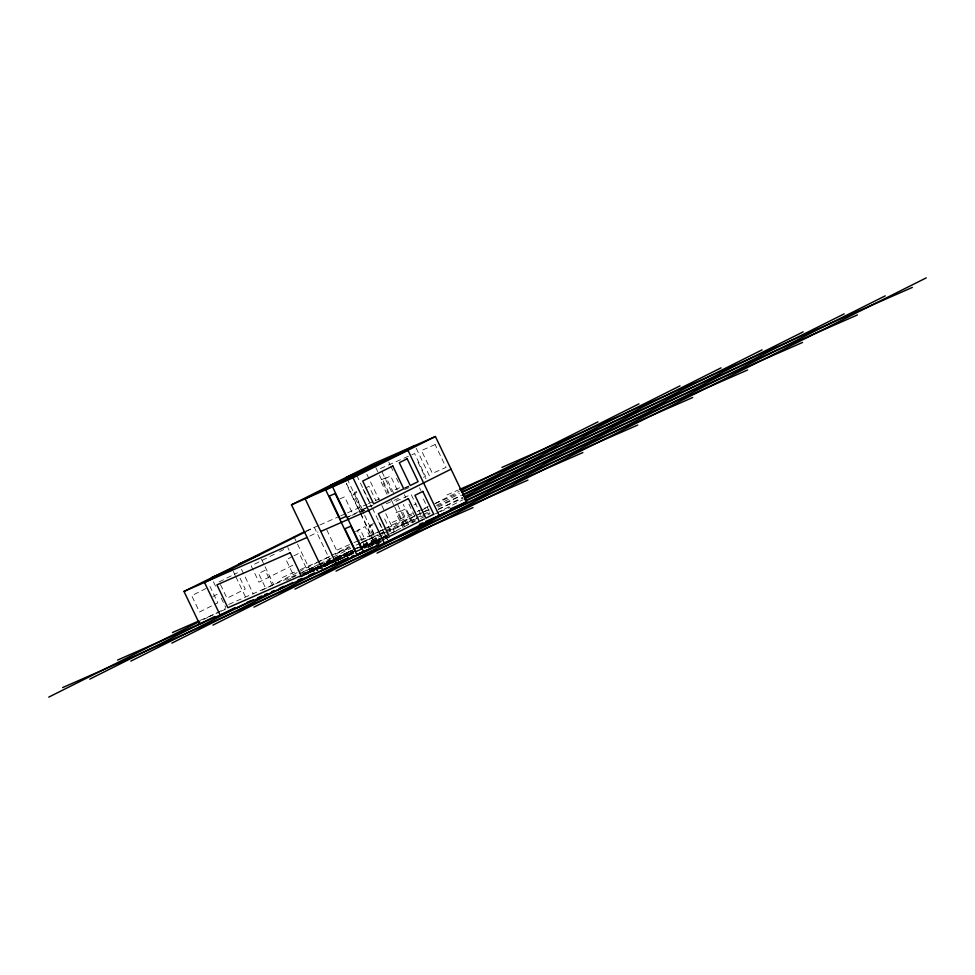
<?xml version="1.0" encoding="UTF-8"?>
<svg xmlns="http://www.w3.org/2000/svg" width="975" height="975" viewBox="0 0 975 975"><rect width="100%" height="100%" fill="white"/><g stroke="black" fill="none" stroke-linecap="round" stroke-linejoin="round"><path stroke-width="0.73" stroke-dasharray="4.88 3.66" d="M306.808 573.751L311.049 571.947M331.281 562.673L322.774 566.792M303.871 573.873L303.127 574.251M310.184 571.63L302.981 575.201M327.734 562.673L328.343 562.465M302.701 575.993L303.091 575.798M327.551 563.538L332.524 560.978M346.759 554.044L347.502 553.654M338.52 559.211L339.276 558.821M349.55 553.52L348.623 553.971M369.159 545.257L378.714 540.564M315.827 568.681L320.373 566.524M310.342 571.557L310.94 571.253M336.85 558.809L347.124 553.849M321.628 567.535L319.763 568.462L321.726 567.487M324.687 565.987L328.148 564.391M336.363 560.15L339.044 558.943M344.394 556.14L355.461 550.4M352.072 553.971L350.72 554.617M349.976 554.763L353.23 553.178M303.798 573.909L306.028 572.922M338.605 559.163L336.972 559.991M332.024 563.136L332.694 562.794M376.143 541.149L376.825 540.796M368.587 545.537L369.257 545.196M332.402 562.941L333.17 562.612M370.073 544.257L371.085 543.794M312.012 571.265L311.842 571.35M328.307 563.16L329.855 562.368M347.161 553.824L344.48 555.055M349.464 553.568L352.999 551.935M363.37 546.756L364.126 546.366M369.342 545.159L371.499 544.208M356.838 492.399L353.303 494.167L361.908 512.119M365.467 488.073L369.001 486.306L375.753 500.407M306.211 531.472L314.34 527.39L329.977 560.028L319.13 565.463M309.818 536.079L317.96 532.009M346.332 517.786L365.954 507.951M366.771 507.536L372.487 504.672M404.747 488.512L408.805 486.464M206.078 588.461L191.697 595.676L199.509 611.995L217.815 602.818L210.003 586.499M219.156 581.904L237.461 572.739M274.243 554.3L251.184 565.853L259.009 582.173L294.267 564.501M279.667 551.582L283.737 549.547M362.59 511.229L359.97 512.533L346.296 483.978M212.855 596.468L218.083 593.848M292.61 556.493L286.077 559.772L294.06 576.432M293.926 555.835L299.154 553.215L307.759 571.167M372.474 525.038L368.94 526.805L376.923 543.477M203.714 619.454L207.797 617.407M209.15 616.724L225.469 608.546M262.165 590.155L297.509 572.447M298.874 571.764L316.546 562.904M317.899 562.222L330.135 556.091M331.5 555.409L349.172 546.548M361.396 540.418L376.35 532.923M377.715 532.24L383.151 529.523M384.516 528.84L413.059 514.532M421.212 510.437L428.013 507.037M434.801 503.624L459.274 491.363M286.687 580.442L290.708 578.419M291.83 577.858L318.167 564.659M319.52 563.977L331.756 557.846M333.109 557.164L350.781 548.316M358.946 544.221L377.971 534.69M379.336 534.008L384.772 531.278M386.124 530.595L421.468 512.887M422.833 512.204L429.634 508.792M436.422 505.391L459.53 493.801M308.965 569.363L312.89 567.401L309.952 568.681M301.848 574.117L317.923 566.061M314.425 568.401L303.956 573.641L311.781 570.217M335.339 557.919L339.263 555.957M306.357 572.617L303.688 573.958L305.723 573.081M309.904 570.911L307.283 572.301M312.427 569.632L311.22 570.278M312.963 569.351L313.633 569.01M316.948 567.389L314.133 568.681L318.691 566.512M305.821 573.032L308.527 571.667M309.343 571.204L313.243 569.278M313.767 568.986L320.288 565.829M309.16 571.533L326.808 562.807L324.858 563.66M332.914 560.101L331.451 560.832M347.076 552.654L351 550.68M301.994 575.555L357.837 547.341M363.285 544.623L385.028 533.715M386.393 533.033L414.936 518.724M416.301 518.042L421.736 515.324M423.089 514.642L429.89 511.229M438.043 507.146L461.151 495.568M322.774 565.305L323.968 564.683M324.224 564.501L333.072 560.028M299.642 577.102L316.619 568.827L300.934 576.7M321.86 565.963L341.469 556.384L334.279 559.857M323.822 565.098L332.317 560.966M342.883 555.847L345.321 554.629M305.504 574.531L308.77 572.886M309.099 572.825L319.751 567.438M304.895 575.018L307.43 573.775L306.869 574.043M332.95 560.954L330.452 562.209M336.204 559.504L346.661 554.263L338.849 557.688M325.431 565.695L324.565 566.036M325.76 565.512L330.062 563.392M330.683 563.197L332.731 562.014M353.462 551.631L347.063 554.921M325.357 565.987L333.45 561.893M335.156 561.198L343.005 557.261L341.055 558.114M350.208 553.532L352.816 552.216L345.004 555.653M360.007 548.742L367.843 544.806L365.893 545.671M324.114 566.816L330.915 563.416M334.169 561.868L354.023 551.826M362.932 547.45L379.848 538.883M381.213 538.2L402.955 527.304M404.32 526.622L415.192 521.174M420.627 518.444L430.146 513.679M438.299 509.584L462.772 497.323M336.497 560.844L337.984 560.138M340.421 558.943L341.104 558.614M341.859 558.236L343.931 557.115M344.212 557.03L346.454 555.994M346.576 555.835L351.975 553.252M363.821 547.207L365.235 546.548M365.272 546.5L371.304 543.55M371.414 543.38L374.497 541.844M338.727 559.955L353.754 552.545M362.907 547.962L380.555 539.236L364.857 547.097L366.819 546.244M340.019 559.553L355.046 552.143M383.918 537.847L386.356 536.628M349.806 554.897L346.454 556.762L349.148 555.409M378.422 540.638L381.847 538.834M383.138 538.237L385.844 536.884M373.998 542.953L370.573 544.525M374.705 542.539L377.532 541.235L372.694 543.294M379.238 540.272L380.14 539.845M383.857 537.944L387.709 536.262L383.784 538.224M385.308 537.286L387.794 536.043M379.86 540.199L369.428 544.94M374.729 543.843L380.092 541.149M385.454 538.468L388.123 537.128M420.274 521.016L424.296 518.992M367.88 547.462L383.76 539.492M384.869 538.943L388.269 537.237M420.383 521.138L424.442 519.102M437.202 512.704L463.028 499.761M368.672 547.146L372.596 545.183M381.091 540.93L372.279 545.159M375.607 545.171L379.531 543.209M316.266 568.449L318.13 567.511M308.636 572.423L310.501 571.484M318.008 567.706L318.727 567.352M329.733 562.563L327.758 563.44M345.199 554.824L346.929 553.946M344.163 556.25L346.466 555.226M361.81 547.536L363.882 546.487L362.968 546.89M349.793 554.227L349.074 554.58M374.522 541.966L376.582 540.918L373.766 542.197M349.672 554.422L351.743 553.373L348.928 554.653M369.025 545.305L370.89 544.367M331.159 562.807L331.622 562.624M346.478 555.214L344.37 556.152M369.159 544.598L369.379 544.477M385.722 536.945L387.904 535.982M302.847 575.153L303.505 574.921M308.307 572.447L306.211 573.471L306.772 573.202M323.261 565.013L324.188 564.549M303.274 575.055L302.603 575.372M339.166 557.773L340.092 557.322M314.352 570.217L315.242 569.766M351.804 552.459L352.523 552.118M352.304 552.252L351.609 552.581M326.759 565.037L327.685 564.574M339.641 559.382L340.385 559.004M351.207 554.312L351.975 553.922M319.312 568.705L319.849 568.437M317.302 567.377L316.692 567.645M376.959 541.235L377.508 540.979M305.199 574.238L304.931 574.36M346.247 556.237L345.869 556.42M380.396 468.548L410.499 455.349M411.864 454.752L414.594 453.546L425.539 476.385L422.809 477.592M339.885 498.883L344.577 496.836L353.182 514.776M356.692 491.522L354.352 492.546L362.944 510.498M399.555 487.793L391.341 491.388L381.688 471.23M306.138 530.985L318.508 525.562M319.898 524.952L339.3 516.445M340.689 515.836L346.235 513.398M347.624 512.789L367.027 504.282M368.416 503.673L373.961 501.235M375.351 500.638L379.507 498.81M404.467 487.866L408.622 486.038M404.54 489.56L410.012 487.159M362.03 509.913L372.974 505.111M347.319 517.347L349.659 516.323M351.804 515.385L363.931 510.071M361.225 511.985L365.003 510.327M386.21 503.77L400.043 497.701M413.912 504.928L416.264 503.904M355.522 531.521L360.214 529.462L368.818 547.414M373.498 523.636L369.988 525.184L378.58 543.136M447.05 494.922L458.189 490.035M392.133 522.442L415.789 512.07M417.178 511.461L422.748 509.023M424.137 508.414L428.305 506.586M435.264 503.527L458.908 493.155M337.216 549.973L352.523 543.258M353.913 542.648L358.081 540.82M359.482 540.211L378.958 531.668M380.347 531.058L385.905 528.621M387.307 527.999L416.52 515.19M417.909 514.581L423.467 512.143M424.868 511.534L429.037 509.706M437.385 506.037L461.029 495.666M350.147 547.231L337.703 552.691L326.759 529.839M362.59 541.771L377.8 535.104M379.19 534.495L384.711 532.07M386.1 531.46L410.987 520.553L403.26 504.416M282.299 577.492L298.996 570.18M300.385 569.558L329.599 556.749M335.168 554.312L350.464 547.597M356.033 545.159L360.202 543.331M361.603 542.722L381.079 534.178M382.468 533.569L388.026 531.119M389.427 530.51L425.587 514.654M426.989 514.044L429.768 512.826M438.116 509.157L463.149 498.176M415.24 520.406L406.977 524.026L396.033 501.187L411.182 494.532L422.126 517.384M392.035 532.679L393.997 531.826M228.772 604.415L301.117 572.678M302.506 572.069L334.498 558.041M335.741 557.493L355.375 548.888M356.497 548.389L362.322 545.842M363.261 545.427L379.019 538.517M384.053 536.311L396.618 530.802M420.103 520.504L424.283 518.663M434.667 514.105L438.847 512.277M440.237 511.668L449.975 507.402M336.728 557.31L351.938 550.643M357.472 548.218L361.615 546.39M362.992 545.793L382.358 537.298M383.736 536.689L386.502 535.482M326.186 562.502L352.462 550.985M360.762 547.341L380.116 538.858M381.493 538.249L387.026 535.823M326.832 563.111L332.438 560.479M367.867 545.122L375.984 541.405M309.185 571.021L318.971 566.609M322.335 565.268L333.621 560.308M334.059 560.125L341.433 556.883M350.232 553.032L356.143 550.436M363.37 547.268L380.664 539.675M308.258 571.643L311.951 569.936M313.097 569.437L315.047 568.583M321.762 565.707L324.663 564.367M325.796 563.867L327.746 563.014M362.81 547.706L365.698 546.366M366.832 545.866L368.794 545.013M316.668 568.072L319.264 566.938M320.568 566.365L325.772 564.245M328.392 562.928L334.9 560.077M316.034 568.583L318.423 567.511M307.893 572.654L310.733 571.35M336.229 560.223L339.068 558.931M302.274 575.287L310.099 571.862M314.011 570.143L321.823 566.719L303.542 575.384M330.318 563.136L337.131 560.003M343.029 557.566L351.134 553.861M200.289 620.344L219.765 611.8M221.154 611.191L225.335 609.363M301.592 575.92L335.229 561.161M336.619 560.552L353.864 553.008M364.443 548.352L389.488 537.359M329.294 563.891L331.244 563.038M339.178 559.553L340.86 558.821M341.993 558.322L343.943 557.456M347.856 555.75L352.597 553.666M320.153 568.096L327.978 564.671M334.157 561.953L341.969 558.699M345.893 556.81L352.402 553.958M302.908 575.884L303.859 575.469M319.52 568.608L320.47 568.193M313.28 571.789L314.23 571.374M316.205 570.57L318.155 569.717M376.959 543.843L384.711 540.442M317.277 570.558L318.155 570.168M416.191 448.244L430.523 478.152M418.007 462.174L425.99 478.835M419.555 487.829L420.859 490.547M423.394 499.054L430.146 513.155M388.732 462.004L390.037 464.722M390.695 466.087L393.949 472.875M396.557 478.323L398.507 482.393M404.369 494.642L405.673 497.36M408.927 504.16L415.447 517.749M397.3 490.035L390.548 475.934L382.7 479.871L389.452 493.972M412.937 522.673L406.185 508.572L398.336 512.497L404.479 525.318M393.534 492.997L386.161 477.616L380.299 480.188L387.051 494.288M408.562 524.343L401.798 510.242L395.935 512.813L403.309 528.206M375.802 467.598L388.184 493.435M391.438 500.236L394.046 505.672M394.704 507.037L405.125 528.791M366.856 474.228L379.238 500.065M381.834 505.501L385.101 512.302M385.747 513.654L394.217 531.338M384.638 518.944L391.389 533.045M356.753 475.361L371.743 506.634M372.389 507.999L387.38 539.273M363.114 489.255L371.707 507.207M378.751 521.893L387.343 539.845M347.039 478.64L363.98 513.996M364.638 515.361L377.666 542.551M346.332 483.222L360.019 511.778M360.665 513.143L374.997 543.051M360.628 513.898L374.961 543.806M373.742 544.513L365.138 526.573L357.301 530.497L365.893 548.45M293.828 536.384L309.465 569.022M287.796 547.499L289.1 550.217M261.385 558.992L273.756 584.829M272.525 585.646L265.151 570.253L258.619 573.532L265.992 588.912M241.52 569.351L253.244 593.824M240.069 578.175L245.273 589.046L226.968 598.223L220.46 584.634M233.269 571.399L235.231 575.482M235.877 576.834L245.651 597.236M213.403 581.758L216.011 587.194M221.228 598.077L225.786 607.596M435.118 444.551L421.444 450.548L432.388 473.387L446.062 467.391L435.118 444.551"/><path stroke-width="1.46" d="M339.032 562.319L339.3 562.209M291.476 504.806L373.852 463.515L435.411 436.52L466.684 501.784L384.308 543.075L353.035 477.811L291.476 504.806L322.749 570.082M344.382 479.152L305.151 498.81L336.424 564.074L348.599 557.98M344.333 479.907L356.107 474.008M414.887 445.514L332.512 486.805L363.785 552.082M353.035 477.811L435.411 436.52M199.631 624.073L183.995 591.435L304.773 531.594M304.968 532.094L204.506 582.441L220.143 615.079L235.06 607.596M451.047 469.158L368.672 510.449L320.787 531.448M48.75 697.125L199.643 621.502M460.639 490.681L597.931 421.87M89.785 679.124L214.853 616.444M462.247 492.436L638.966 403.869M199.132 624.414L203.056 622.452L200.119 623.732M237.242 607.705L244.091 604.451M130.833 661.123L253.171 599.808M462.516 494.886L680.014 385.868M278.277 589.704L285.139 586.45M171.868 643.122L292.853 582.489M464.137 496.641L721.049 367.867M212.916 625.133L339.324 561.771M464.393 499.078L762.084 349.867M322.25 570.412L326.174 568.449L323.237 569.741M337.143 563.062L330.574 566.353L348.307 557.919M342.152 560.796L346.04 558.858M364.163 551.094L356.972 554.702L362.834 552.13M356.46 555.36L372.633 547.219M253.951 607.133L374.936 546.487M375.838 546.037L378.519 544.696M466.013 500.845L803.132 331.878M363.285 552.423L367.209 550.448L358.41 554.373M294.986 589.132L844.167 313.877M336.034 571.131L885.215 295.876M377.069 553.13L926.25 277.875M339.422 562.173L332.183 565.342M346.393 477.287L407.952 450.279L439.225 515.556M330.696 485.148L364.906 470.145L325.674 489.803L356.947 555.08M332.609 485.05L353.133 476.044M238.912 563.916L259.423 554.909M211.453 577.675L231.965 568.681M183.995 591.435L307.113 537.444M501.967 467.391L912.368 287.406M459.578 489.426L857.452 314.925M461.699 491.936L802.535 342.457M462.43 495.056L747.618 369.976M464.551 497.567L692.701 397.508M465.27 500.687L637.784 425.027M450.267 508.987L466.684 501.784M462.028 504.075L463.491 503.429M442.418 513.91L443.881 513.264M172.465 632.543L198.9 620.953M425.539 521.552L582.867 452.558M419.384 524.379L422.894 522.832M434.57 517.835L436.032 517.201M426.721 521.771L428.183 521.125M246.651 602.635L250.807 600.807M257.717 597.785L261.861 595.957M264.627 594.75L267.394 593.531M271.538 591.715L274.304 590.497M279.837 588.071L283.993 586.255M297.814 580.198L301.957 578.37M308.88 575.335L314.413 572.91M335.449 563.708L341.859 560.893M342.53 560.613L348.294 557.968M351.487 556.615L354.157 555.445M340.811 561.478L346.125 559.138M358.934 553.715L366.758 550.168M117.548 660.075L527.95 480.078M62.632 687.594L473.033 507.609M392.779 465.989L362.7 481.053L373.644 503.904L403.723 488.828L392.779 465.989M407.16 458.774L399.311 462.711L410.256 485.55L418.104 481.626L407.16 458.774M408.415 498.615L378.337 513.691L389.281 536.543L419.36 521.467L408.415 498.615M422.797 491.412L414.948 495.349L425.892 518.188L433.741 514.252L422.797 491.412M335.156 493.545L329.294 496.117L340.238 518.968L346.101 516.397L335.156 493.545M290.209 552.752L216.925 584.89L227.87 607.742L301.153 575.603L290.209 552.752M350.793 526.183L344.931 528.755L355.875 551.594L361.737 549.035L350.793 526.183"/></g></svg>
